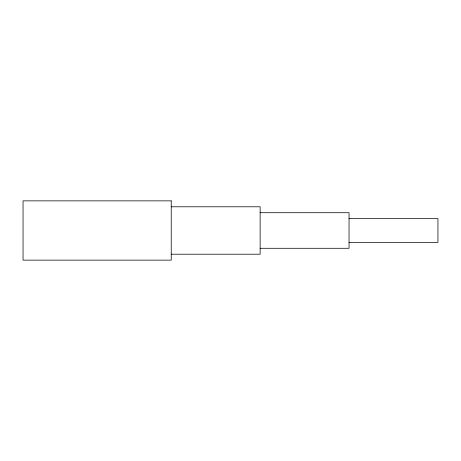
<?xml version="1.0" encoding="UTF-8"?>
<svg xmlns="http://www.w3.org/2000/svg" width="461" height="461" viewBox="0 0 461 461"><rect width="100%" height="100%" fill="white"/><g stroke="black" fill="none" stroke-linecap="round" stroke-linejoin="round"><path stroke-width="0.69" d="M171.227 206.793L260.137 206.793L260.137 254.207L171.227 254.207M260.137 212.717L349.04 212.717L349.04 248.283L260.137 248.283M349.04 218.647L437.95 218.647L437.95 242.353L349.04 242.353M171.227 200.863L23.05 200.863L23.05 260.137L171.227 260.137L171.227 200.863"/></g></svg>
